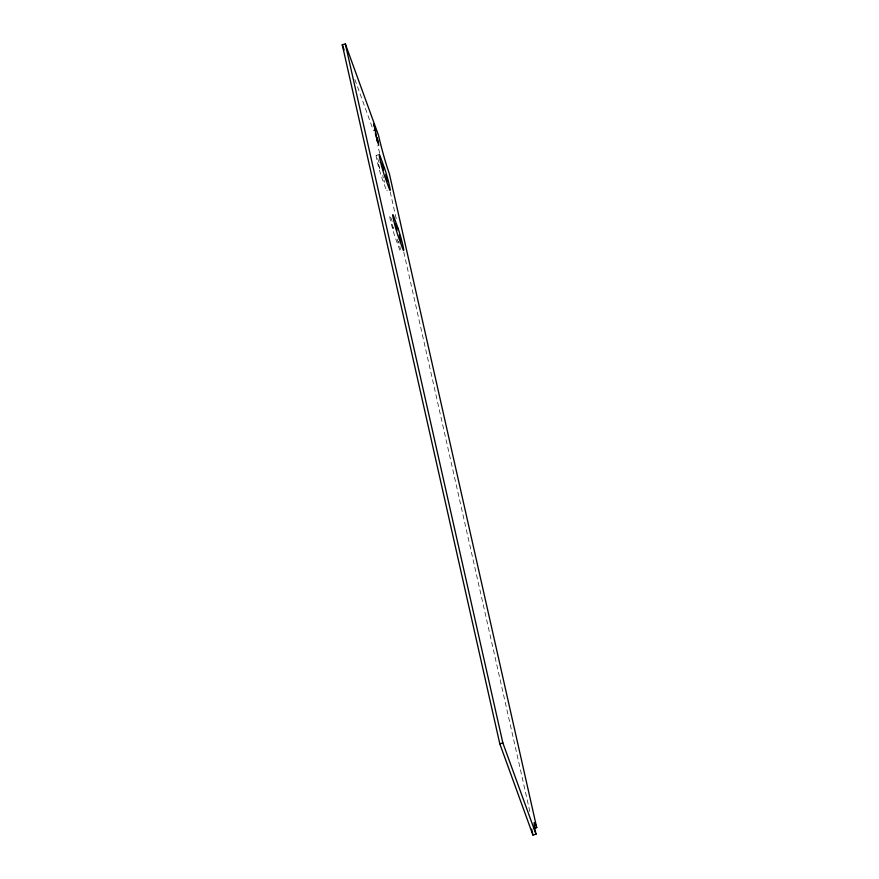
<?xml version="1.0" encoding="UTF-8"?>
<svg xmlns="http://www.w3.org/2000/svg" width="879" height="879" viewBox="0 0 879 879"><rect width="100%" height="100%" fill="white"/><g stroke="black" fill="none" stroke-linecap="round" stroke-linejoin="round"><path stroke-width="0.66" stroke-dasharray="4.39 3.3" d="M379.464 168.153L379.585 166.988M393.023 228.331L393.155 227.167M376.278 155.33L378.322 154.77M354.874 79.495L373.542 130.905M379.102 162.593L377.267 157.539A12.745 0.769 74.8 0 0 376.948 160.461A12.745 0.769 74.8 0 0 381.783 177.602L385.914 188.974A12.745 0.769 74.8 0 0 387.024 190.117M392.21 221.508L390.825 217.717A12.745 0.769 74.8 0 0 390.507 220.64A12.745 0.769 74.8 0 0 395.352 237.78L399.484 249.153A12.745 0.769 74.8 0 0 399.802 246.241M382.684 175.514L383.332 177.8M383.98 180.085L384.628 182.371M378.563 164.142L380.497 170.998M397.22 239.132L398.187 242.56M392.122 224.321L394.056 231.177M390.221 191.996L396.847 221.409M403.78 252.163L530.048 812.438M379.783 153.364A28.666 1.736 74.8 0 1 377.728 145.639M398.605 241.329A12.745 0.769 74.8 0 1 399.132 243.395"/><path stroke-width="1.32" d="M382.53 167.318L382.662 166.153M386.661 178.69L386.793 177.525M396.088 227.496L396.22 226.332M400.22 238.879L400.352 237.704M342.272 44.785L345.337 43.95L378.475 135.212A28.666 1.736 74.8 0 0 389.375 173.778L536.728 827.644A28.666 1.736 74.8 0 0 536.003 834.215L532.938 835.05L499.799 743.788L342.272 44.785L344.139 49.927M499.799 743.788L502.865 742.953L536.003 834.215M533.663 828.479L536.728 827.644M377.058 137.816L378.289 142.53L377.827 141.365M385.76 174.679L387.694 181.535M381.629 163.307L383.563 170.163M399.319 234.869L401.253 241.725M395.187 223.486L397.121 230.342M378.717 145.387L377.047 137.915M374.904 129.147L376.058 134.256M376.19 135.388L377.739 142.651L375.3 132.927M345.337 43.95L502.865 742.953M532.938 835.05A28.666 1.736 74.8 0 1 531.696 829.095M375.641 131.158L373.795 124.225L375.641 131.158M384.464 168.076L380.332 156.704A12.745 0.769 74.8 0 0 380.014 159.626A12.745 0.769 74.8 0 0 384.859 176.767L388.99 188.139A12.745 0.769 74.8 0 0 389.309 185.216A12.745 0.769 74.8 0 0 384.464 168.076M398.022 228.265L393.891 216.882A12.745 0.769 74.8 0 0 393.572 219.805A12.745 0.769 74.8 0 0 398.418 236.945L402.549 248.317A12.745 0.769 74.8 0 0 402.868 245.406A12.745 0.769 74.8 0 0 398.022 228.265"/></g></svg>
